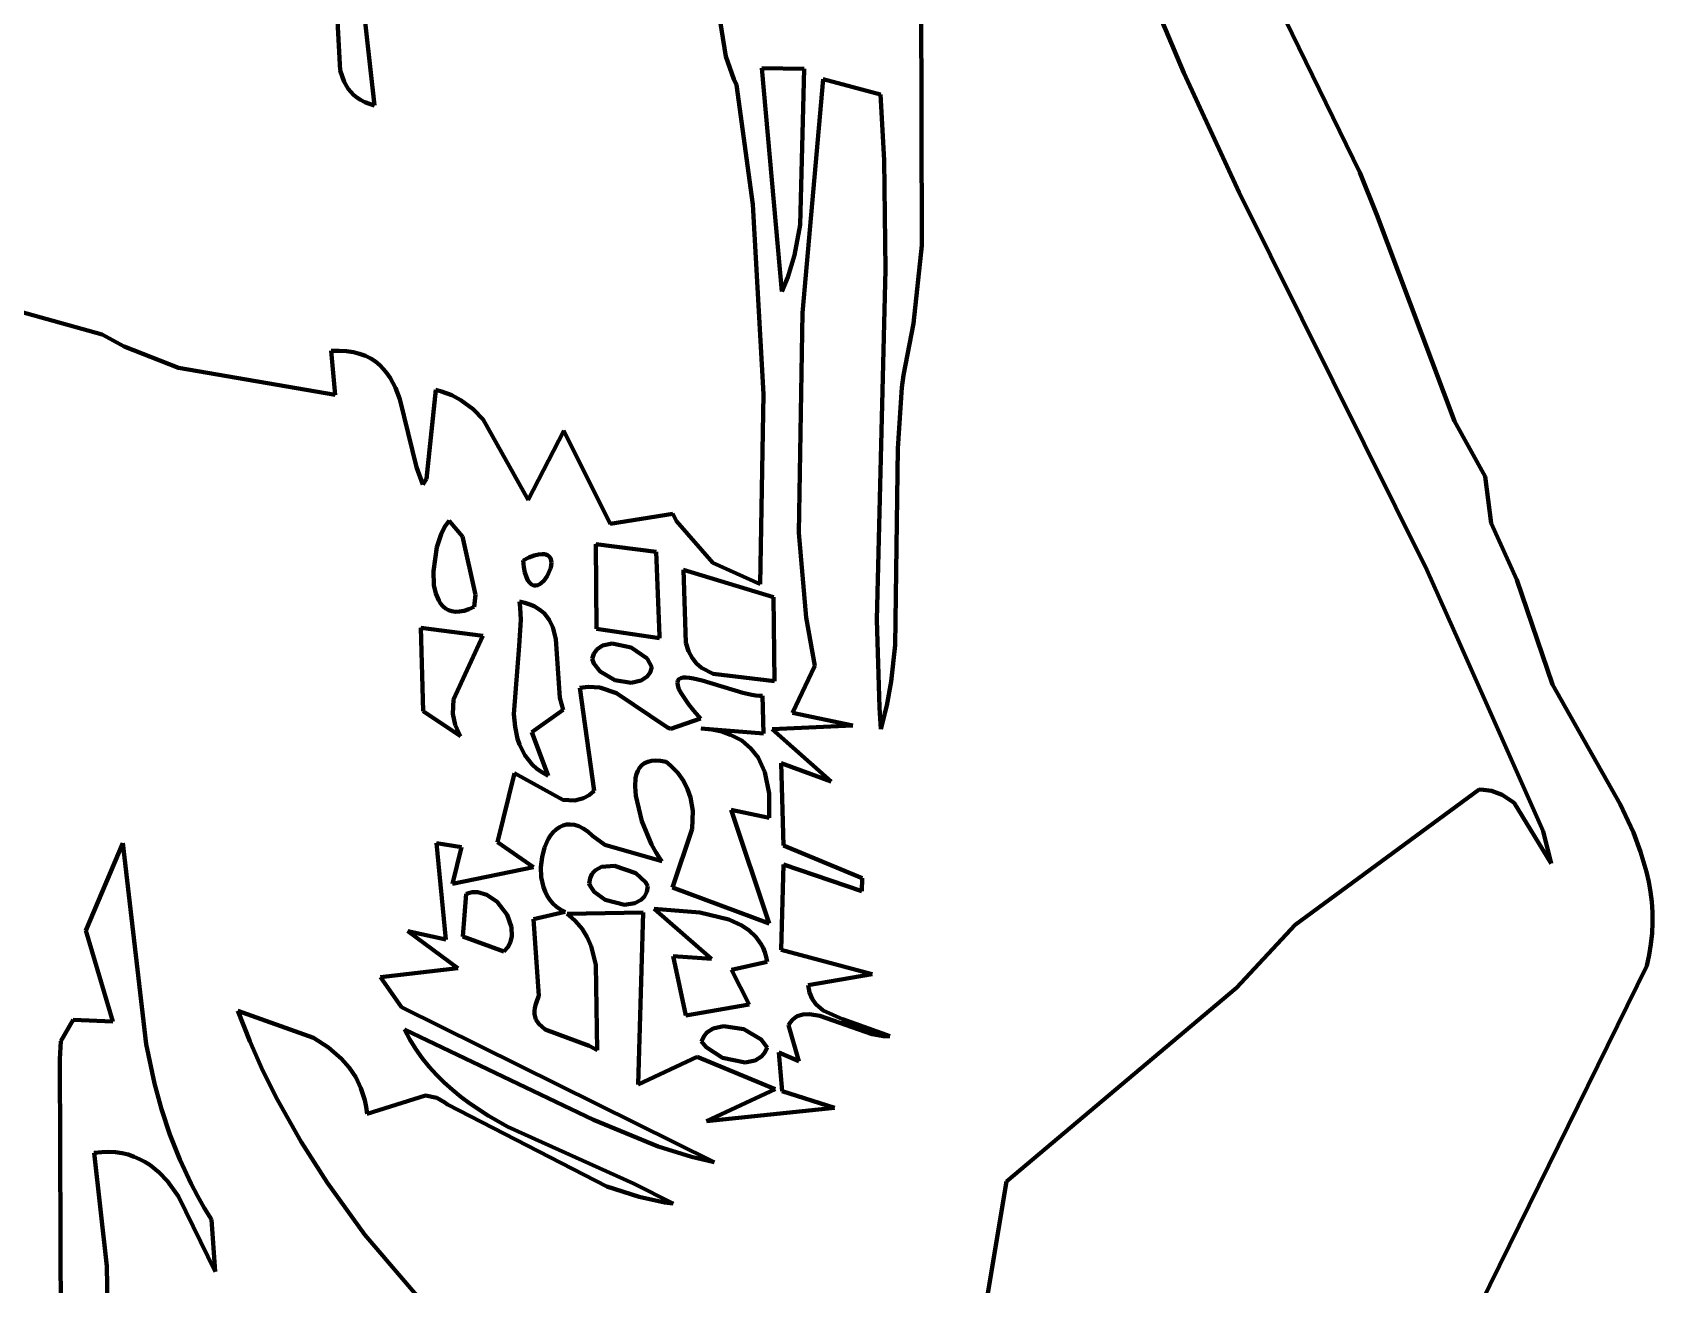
# Model space of a CAD drawing. Header units: millimetres. Extents: x 0 to 11.1, y 0 to 16.2.
# Drawn here: x 8.757 to 9.871, y 11.558 to 12.419 of the extents above; entities that cross this region are included whole.
import ezdxf

# ---------------------------------------------------------------- set-up
doc = ezdxf.new("R2010")
doc.units = ezdxf.units.MM
doc.layers.add('color#0b0b0bff', color=7, linetype='CONTINUOUS', lineweight=100)
doc.layers.add('color#ffffffff', color=7, linetype='CONTINUOUS', lineweight=100)

msp = doc.modelspace()

# ---------------------------------------------------------------- linework, layer by layer
at = {"layer": 'color#0b0b0bff'}
for p, q in [((8.9726, 12.5412), (8.9921, 12.3689)), ((9.5785, 12.5102), (9.67, 12.3228)), ((9.2337, 12.4027), (9.2211, 12.4807)), ((9.3681, 12.4446), (9.3687, 12.2727)), ((9.5488, 12.3913), (9.5278, 12.4414)), ((8.9684, 12.393), (8.9662, 12.4356)), ((9.2393, 12.387), (9.2337, 12.4027)), ((8.9711, 12.3851), (8.9684, 12.393)), ((8.9739, 12.3803), (8.9711, 12.3851)), ((9.2411, 12.3831), (9.2393, 12.387)), ((9.2585, 12.3945), (9.2722, 12.2409)), ((9.2876, 12.3941), (9.2585, 12.3945)), ((9.2848, 12.2868), (9.2876, 12.3941)), ((9.3007, 12.3869), (9.2865, 12.2262)), ((9.3402, 12.3764), (9.3007, 12.3869)), ((9.5869, 12.3091), (9.5488, 12.3913)), ((8.9776, 12.3762), (8.9739, 12.3803)), ((8.9799, 12.3744), (8.9776, 12.3762)), ((8.9825, 12.3727), (8.9799, 12.3744)), ((9.2524, 12.3008), (9.2411, 12.3831)), ((9.3427, 12.3313), (9.3402, 12.3764)), ((8.9854, 12.3712), (8.9825, 12.3727)), ((8.9886, 12.37), (8.9854, 12.3712)), ((8.9921, 12.3689), (8.9886, 12.37)), ((9.3435, 12.2561), (9.3427, 12.3313)), ((9.67, 12.3228), (9.6816, 12.2937)), ((9.7161, 12.0495), (9.5869, 12.3091)), ((9.2597, 12.1703), (9.2524, 12.3008)), ((9.281, 12.266), (9.2848, 12.2868)), ((9.6816, 12.2937), (9.735, 12.1517)), ((9.2764, 12.2508), (9.281, 12.266)), ((9.3687, 12.2727), (9.3628, 12.2189)), ((9.2722, 12.2409), (9.2764, 12.2508)), ((9.3376, 12.0151), (9.3435, 12.2561)), ((8.7159, 12.236), (8.8046, 12.2114)), ((9.2865, 12.2262), (9.284, 12.075)), ((9.3628, 12.2189), (9.3559, 12.1834)), ((8.8046, 12.2114), (8.8199, 12.2032)), ((8.8199, 12.2032), (8.8572, 12.1884)), ((8.9621, 12.2001), (8.9677, 12.2002)), ((8.965, 12.1698), (8.9621, 12.2001)), ((8.9677, 12.2002), (8.9728, 12.1999)), ((8.9728, 12.1999), (8.9775, 12.1992)), ((8.9775, 12.1992), (8.9818, 12.1981)), ((8.9818, 12.1981), (8.9858, 12.1966)), ((8.9858, 12.1966), (8.9894, 12.1948)), ((8.9894, 12.1948), (8.9926, 12.1927)), ((8.8572, 12.1884), (8.965, 12.1698)), ((8.9926, 12.1927), (8.9956, 12.1903)), ((8.9956, 12.1903), (8.9982, 12.1876)), ((8.9982, 12.1876), (9.0006, 12.1847)), ((9.0006, 12.1847), (9.0028, 12.1815)), ((9.0028, 12.1815), (9.0064, 12.1746)), ((9.0064, 12.1746), (9.0094, 12.1669)), ((9.0277, 12.1121), (9.0342, 12.1732)), ((9.0342, 12.1732), (9.0381, 12.1722)), ((9.3549, 12.175), (9.352, 12.133)), ((9.3559, 12.1834), (9.3549, 12.175)), ((9.0094, 12.1669), (9.021, 12.12)), ((9.0381, 12.1722), (9.0452, 12.1696)), ((9.0452, 12.1696), (9.0515, 12.1663)), ((9.0515, 12.1663), (9.0598, 12.1601)), ((9.2573, 12.0397), (9.2597, 12.1703)), ((9.0598, 12.1601), (9.0668, 12.1528)), ((9.0668, 12.1528), (9.0977, 12.0976)), ((9.735, 12.1517), (9.7561, 12.1138)), ((9.0977, 12.0976), (9.1222, 12.145)), ((9.1222, 12.145), (9.1541, 12.0811)), ((9.352, 12.133), (9.3503, 11.9977)), ((9.021, 12.12), (9.0253, 12.1081)), ((9.0253, 12.1081), (9.0277, 12.1121)), ((9.7561, 12.1138), (9.7604, 12.0815)), ((9.0433, 12.0833), (9.0404, 12.0792)), ((9.0525, 12.0724), (9.0433, 12.0833)), ((9.1541, 12.0811), (9.1973, 12.088)), ((9.1973, 12.088), (9.1999, 12.0829)), ((9.0379, 12.0741), (9.0349, 12.0651)), ((9.0404, 12.0792), (9.0379, 12.0741)), ((9.0614, 12.0323), (9.0525, 12.0724)), ((9.1999, 12.0829), (9.2247, 12.0544)), ((9.284, 12.075), (9.289, 12.0166)), ((9.7604, 12.0815), (9.778, 12.0427)), ((9.0349, 12.0651), (9.0325, 12.0485)), ((9.1442, 12.0672), (9.1448, 12.0088)), ((9.1857, 12.0619), (9.1442, 12.0672)), ((9.188, 12.004), (9.1857, 12.0619)), ((9.0983, 12.0579), (9.0943, 12.056)), ((9.0943, 12.056), (9.0948, 12.0514)), ((9.0948, 12.0514), (9.0955, 12.0476)), ((9.1018, 12.0593), (9.0983, 12.0579)), ((9.1048, 12.0601), (9.1018, 12.0593)), ((9.1073, 12.0603), (9.1048, 12.0601)), ((9.1093, 12.0602), (9.1073, 12.0603)), ((9.111, 12.0596), (9.1093, 12.0602)), ((9.1109, 12.0452), (9.1133, 12.0508)), ((9.1122, 12.0587), (9.111, 12.0596)), ((9.113, 12.0575), (9.1122, 12.0587)), ((9.1135, 12.056), (9.113, 12.0575)), ((9.1133, 12.0508), (9.1137, 12.0544)), ((9.1137, 12.0544), (9.1135, 12.056)), ((9.2247, 12.0544), (9.2573, 12.0397)), ((9.0325, 12.0485), (9.0329, 12.039)), ((9.0329, 12.039), (9.0342, 12.0333)), ((9.0955, 12.0476), (9.0965, 12.0445)), ((9.0965, 12.0445), (9.0976, 12.0422)), ((9.0976, 12.0422), (9.0988, 12.0405)), ((9.0988, 12.0405), (9.1001, 12.0393)), ((9.1001, 12.0393), (9.1015, 12.0387)), ((9.1029, 12.0386), (9.1043, 12.0389)), ((9.1043, 12.0389), (9.1058, 12.0396)), ((9.1058, 12.0396), (9.1085, 12.0419)), ((9.1085, 12.0419), (9.1109, 12.0452)), ((9.2046, 12.0495), (9.2063, 11.9992)), ((9.2666, 12.0308), (9.2046, 12.0495)), ((9.7383, 11.9998), (9.7161, 12.0495)), ((9.778, 12.0427), (9.8024, 11.9705)), ((9.0342, 12.0333), (9.0362, 12.0283)), ((9.0362, 12.0283), (9.0375, 12.0263)), ((9.0606, 12.024), (9.0614, 12.0323)), ((9.1015, 12.0387), (9.1029, 12.0386)), ((9.2673, 11.973), (9.2666, 12.0308)), ((9.0375, 12.0263), (9.0391, 12.0245)), ((9.0391, 12.0245), (9.0409, 12.023)), ((9.0409, 12.023), (9.0429, 12.0218)), ((9.0429, 12.0218), (9.0452, 12.0211)), ((9.0452, 12.0211), (9.0478, 12.0207)), ((9.0478, 12.0207), (9.0506, 12.0208)), ((9.0506, 12.0208), (9.0536, 12.0214)), ((9.0536, 12.0214), (9.057, 12.0224)), ((9.057, 12.0224), (9.0606, 12.024)), ((9.0918, 12.0276), (9.0923, 12.0236)), ((9.0955, 12.0268), (9.0918, 12.0276)), ((9.0923, 12.0236), (9.0926, 12.0152)), ((9.0989, 12.0257), (9.0955, 12.0268)), ((9.1018, 12.0244), (9.0989, 12.0257)), ((9.1045, 12.0229), (9.1018, 12.0244)), ((9.1068, 12.0212), (9.1045, 12.0229)), ((9.1089, 12.0194), (9.1068, 12.0212)), ((9.1122, 12.0151), (9.1089, 12.0194)), ((9.289, 12.0166), (9.295, 11.9835)), ((9.0239, 12.0095), (9.0254, 11.9523)), ((9.0665, 12.004), (9.0239, 12.0095)), ((9.0926, 12.0152), (9.0915, 11.9971)), ((9.1146, 12.0101), (9.1122, 12.0151)), ((9.1168, 12.0019), (9.1146, 12.0101)), ((9.1448, 12.0088), (9.188, 12.0024)), ((9.3394, 11.9549), (9.3376, 12.0151)), ((9.0464, 11.9603), (9.0665, 12.004)), ((9.0915, 11.9971), (9.0879, 11.9503)), ((9.1196, 11.9615), (9.1168, 12.0019)), ((9.1449, 11.9946), (9.1429, 11.9918)), ((9.1489, 11.9974), (9.1449, 11.9946)), ((9.1556, 11.9989), (9.1489, 11.9974)), ((9.1687, 11.9961), (9.1556, 11.9989)), ((9.1795, 11.9884), (9.1687, 11.9961)), ((9.188, 12.0024), (9.188, 12.004)), ((9.2063, 11.9992), (9.2081, 11.9936)), ((9.3503, 11.9977), (9.3474, 11.9727)), ((9.7961, 11.8698), (9.7383, 11.9998)), ((9.1429, 11.9918), (9.1417, 11.9882)), ((9.1417, 11.9882), (9.1429, 11.9851)), ((9.1429, 11.9851), (9.1473, 11.9795)), ((9.1829, 11.9825), (9.1795, 11.9884)), ((9.2081, 11.9936), (9.2105, 11.9889)), ((9.2105, 11.9889), (9.2135, 11.9851)), ((9.2135, 11.9851), (9.217, 11.9821)), ((9.295, 11.9835), (9.2796, 11.9511)), ((9.1473, 11.9795), (9.1573, 11.9737)), ((9.1573, 11.9737), (9.1686, 11.9717)), ((9.1686, 11.9717), (9.1754, 11.9733)), ((9.1754, 11.9733), (9.1795, 11.9761)), ((9.1795, 11.9761), (9.1816, 11.9789)), ((9.1816, 11.9789), (9.1829, 11.9825)), ((9.2007, 11.9733), (9.2004, 11.9718)), ((9.2014, 11.9743), (9.2007, 11.9733)), ((9.2027, 11.975), (9.2014, 11.9743)), ((9.2043, 11.9754), (9.2027, 11.975)), ((9.2064, 11.9755), (9.2043, 11.9754)), ((9.2088, 11.9752), (9.2064, 11.9755)), ((9.2114, 11.9748), (9.2088, 11.9752)), ((9.2175, 11.9733), (9.2114, 11.9748)), ((9.217, 11.9821), (9.2251, 11.9779)), ((9.2454, 11.9648), (9.2175, 11.9733)), ((9.2251, 11.9779), (9.2673, 11.973)), ((9.3474, 11.9727), (9.3444, 11.9562)), ((9.1218, 11.9532), (9.1196, 11.9615)), ((9.1392, 11.969), (9.1334, 11.9683)), ((9.1334, 11.9683), (9.1432, 11.8975)), ((9.1471, 11.9685), (9.1392, 11.969)), ((9.1585, 11.9647), (9.1471, 11.9685)), ((9.1936, 11.941), (9.1585, 11.9647)), ((9.2004, 11.9718), (9.2007, 11.9699)), ((9.2007, 11.9699), (9.2015, 11.9675)), ((9.2015, 11.9675), (9.203, 11.9646)), ((9.203, 11.9646), (9.2052, 11.9611)), ((9.2052, 11.9611), (9.2081, 11.9571)), ((9.2516, 11.9634), (9.2454, 11.9648)), ((9.2543, 11.963), (9.2516, 11.9634)), ((9.2568, 11.9628), (9.2543, 11.963)), ((9.2589, 11.9629), (9.2568, 11.9628)), ((9.2596, 11.9368), (9.2589, 11.9629)), ((9.8024, 11.9705), (9.849, 11.8883)), ((9.0254, 11.9523), (9.0512, 11.9351)), ((9.046, 11.9505), (9.0464, 11.9603)), ((9.0476, 11.9429), (9.046, 11.9505)), ((9.0879, 11.9503), (9.0887, 11.9415)), ((9.1003, 11.9379), (9.1218, 11.9532)), ((9.2081, 11.9571), (9.2117, 11.9525)), ((9.2117, 11.9525), (9.2162, 11.9472)), ((9.2796, 11.9511), (9.3212, 11.9424)), ((9.3404, 11.9398), (9.3394, 11.9549)), ((9.3444, 11.9562), (9.3404, 11.9398)), ((9.0497, 11.9378), (9.0476, 11.9429)), ((9.0887, 11.9415), (9.0905, 11.9333)), ((9.1958, 11.9401), (9.1936, 11.941)), ((9.2162, 11.9472), (9.1958, 11.9401)), ((9.2242, 11.9396), (9.2168, 11.9404)), ((9.2168, 11.9404), (9.2596, 11.9368)), ((9.2309, 11.9382), (9.2242, 11.9396)), ((9.3212, 11.9424), (9.2657, 11.9398)), ((9.2657, 11.9398), (9.3063, 11.9038)), ((9.0512, 11.9351), (9.0497, 11.9378)), ((9.0905, 11.9333), (9.0918, 11.9294)), ((9.0918, 11.9294), (9.0935, 11.9257)), ((9.1116, 11.9077), (9.1003, 11.9379)), ((9.2369, 11.9361), (9.2309, 11.9382)), ((9.2447, 11.932), (9.2369, 11.9361)), ((9.251, 11.9267), (9.2447, 11.932)), ((9.0935, 11.9257), (9.0955, 11.9221)), ((9.0955, 11.9221), (9.0979, 11.9188)), ((9.0979, 11.9188), (9.1006, 11.9156)), ((9.1759, 11.9151), (9.1778, 11.9165)), ((9.1778, 11.9165), (9.18, 11.9175)), ((9.18, 11.9175), (9.1825, 11.9182)), ((9.1825, 11.9182), (9.1855, 11.9184)), ((9.1855, 11.9184), (9.1889, 11.9182)), ((9.1889, 11.9182), (9.1927, 11.9175)), ((9.1927, 11.9175), (9.1956, 11.915)), ((9.256, 11.9203), (9.251, 11.9267)), ((9.2606, 11.9103), (9.256, 11.9203)), ((9.3063, 11.9038), (9.2718, 11.9164)), ((9.2718, 11.9164), (9.2733, 11.8598)), ((9.0884, 11.9097), (9.0766, 11.8622)), ((9.1217, 11.8913), (9.0884, 11.9097)), ((9.1006, 11.9156), (9.1038, 11.9127)), ((9.1038, 11.9127), (9.1075, 11.9101)), ((9.1075, 11.9101), (9.1116, 11.9077)), ((9.1713, 11.9005), (9.1717, 11.9063)), ((9.1717, 11.9063), (9.1723, 11.9089)), ((9.1723, 11.9089), (9.1732, 11.9112)), ((9.1732, 11.9112), (9.1744, 11.9133)), ((9.1744, 11.9133), (9.1759, 11.9151)), ((9.1956, 11.915), (9.2006, 11.9098)), ((9.2006, 11.9098), (9.2045, 11.9043)), ((9.2636, 11.8956), (9.2606, 11.9103)), ((9.1396, 11.8945), (9.1358, 11.8924)), ((9.1432, 11.8975), (9.1396, 11.8945)), ((9.1718, 11.8941), (9.1713, 11.9005)), ((9.176, 11.8767), (9.1718, 11.8941)), ((9.2045, 11.9043), (9.2074, 11.8987)), ((9.2074, 11.8987), (9.2094, 11.8928)), ((9.2636, 11.8789), (9.2636, 11.8956)), ((9.6254, 11.8052), (9.752, 11.8983)), ((9.752, 11.8983), (9.755, 11.8982)), ((9.755, 11.8982), (9.7606, 11.8974)), ((9.7606, 11.8974), (9.7679, 11.8948)), ((9.7679, 11.8948), (9.776, 11.8893)), ((9.1299, 11.8909), (9.1217, 11.8913)), ((9.1358, 11.8924), (9.1299, 11.8909)), ((9.2094, 11.8928), (9.211, 11.8838)), ((9.211, 11.8838), (9.2106, 11.8714)), ((9.2636, 11.8063), (9.2374, 11.8844)), ((9.2374, 11.8844), (9.2636, 11.8789)), ((9.776, 11.8893), (9.8015, 11.8475)), ((9.849, 11.8883), (9.8581, 11.8687)), ((9.117, 11.8709), (9.1192, 11.8724)), ((9.1192, 11.8724), (9.1216, 11.8736)), ((9.1216, 11.8736), (9.1241, 11.8742)), ((9.1241, 11.8742), (9.1267, 11.8744)), ((9.1267, 11.8744), (9.1296, 11.8741)), ((9.1296, 11.8741), (9.1325, 11.8732)), ((9.1325, 11.8732), (9.1356, 11.8716)), ((9.1356, 11.8716), (9.1388, 11.8695)), ((9.1827, 11.8605), (9.176, 11.8767)), ((8.8188, 11.8614), (8.7935, 11.8015)), ((8.8349, 11.7233), (8.8188, 11.8614)), ((9.0519, 11.8587), (9.0346, 11.8614)), ((9.0346, 11.8614), (9.0411, 11.7952)), ((9.0766, 11.8622), (9.1015, 11.845)), ((9.109, 11.8584), (9.1116, 11.8642)), ((9.1116, 11.8642), (9.1132, 11.8667)), ((9.1132, 11.8667), (9.115, 11.869)), ((9.115, 11.869), (9.117, 11.8709)), ((9.1388, 11.8695), (9.142, 11.8666)), ((9.142, 11.8666), (9.1506, 11.8603)), ((9.1856, 11.8552), (9.1827, 11.8605)), ((9.2106, 11.8714), (9.1971, 11.8309)), ((9.8015, 11.8475), (9.7961, 11.8698)), ((9.8581, 11.8687), (9.8631, 11.8554)), ((9.0456, 11.8336), (9.0519, 11.8587)), ((9.1065, 11.845), (9.1073, 11.8519)), ((9.1073, 11.8519), (9.109, 11.8584)), ((9.1506, 11.8603), (9.1897, 11.8492)), ((9.1884, 11.8509), (9.1856, 11.8552)), ((9.1897, 11.8492), (9.1884, 11.8509)), ((9.2733, 11.8598), (9.3275, 11.8375)), ((9.8631, 11.8554), (9.8671, 11.8418)), ((9.1015, 11.845), (9.0456, 11.8336)), ((9.1068, 11.838), (9.1065, 11.845)), ((9.1418, 11.8406), (9.1404, 11.8375)), ((9.144, 11.8429), (9.1418, 11.8406)), ((9.1483, 11.8451), (9.144, 11.8429)), ((9.1572, 11.8458), (9.1483, 11.8451)), ((9.1719, 11.8408), (9.1572, 11.8458)), ((9.1785, 11.8347), (9.1719, 11.8408)), ((9.2733, 11.8467), (9.2719, 11.7881)), ((9.3273, 11.8285), (9.2733, 11.8467)), ((9.8671, 11.8418), (9.8687, 11.8349)), ((9.0551, 11.8267), (9.0591, 11.8277)), ((9.0591, 11.8277), (9.0632, 11.8277)), ((9.0632, 11.8277), (9.0692, 11.826)), ((9.1083, 11.8313), (9.1068, 11.838)), ((9.1094, 11.8282), (9.1083, 11.8313)), ((9.1109, 11.8252), (9.1094, 11.8282)), ((9.1404, 11.8375), (9.1397, 11.8338)), ((9.1397, 11.8338), (9.1403, 11.8322)), ((9.1403, 11.8322), (9.1432, 11.828)), ((9.1432, 11.828), (9.1508, 11.8225)), ((9.1778, 11.8248), (9.1793, 11.828)), ((9.18, 11.8319), (9.1785, 11.8347)), ((9.1793, 11.828), (9.18, 11.8319)), ((9.1971, 11.8309), (9.2636, 11.8063)), ((9.3275, 11.8375), (9.3273, 11.8285)), ((9.8687, 11.8349), (9.8699, 11.828)), ((9.8699, 11.828), (9.8708, 11.821)), ((9.0529, 11.7972), (9.0551, 11.8267)), ((9.0692, 11.826), (9.0764, 11.8211)), ((9.0764, 11.8211), (9.0833, 11.8121)), ((9.1126, 11.8224), (9.1109, 11.8252)), ((9.1148, 11.8199), (9.1126, 11.8224)), ((9.1172, 11.8177), (9.1148, 11.8199)), ((9.12, 11.8158), (9.1172, 11.8177)), ((9.1508, 11.8225), (9.1641, 11.8191)), ((9.1641, 11.8191), (9.1712, 11.8201)), ((9.1712, 11.8201), (9.1756, 11.8224)), ((9.1756, 11.8224), (9.1778, 11.8248)), ((9.1845, 11.8164), (9.2239, 11.7819)), ((9.2159, 11.8138), (9.1845, 11.8164)), ((9.8708, 11.821), (9.8713, 11.8139)), ((9.0833, 11.8121), (9.0863, 11.8038)), ((9.1015, 11.8093), (9.1231, 11.8143)), ((9.1051, 11.7564), (9.1015, 11.8093)), ((9.1231, 11.8143), (9.12, 11.8158)), ((9.1768, 11.8137), (9.1245, 11.8129)), ((9.1245, 11.8129), (9.1275, 11.8104)), ((9.1275, 11.8104), (9.1303, 11.8079)), ((9.1303, 11.8079), (9.1349, 11.8025)), ((9.1734, 11.6954), (9.1768, 11.8137)), ((9.2358, 11.8089), (9.2159, 11.8138)), ((9.2447, 11.8048), (9.2358, 11.8089)), ((9.2498, 11.8013), (9.2447, 11.8048)), ((9.5851, 11.762), (9.6254, 11.8052)), ((9.8714, 11.8067), (9.871, 11.7995)), ((9.8713, 11.8139), (9.8714, 11.8067)), ((8.7935, 11.8015), (8.8119, 11.7389)), ((9.0411, 11.7952), (9.015, 11.8009)), ((9.015, 11.8009), (9.0493, 11.7755)), ((9.0809, 11.7869), (9.0529, 11.7972)), ((9.0857, 11.7937), (9.0839, 11.7901)), ((9.0866, 11.7976), (9.0857, 11.7937)), ((9.0863, 11.8038), (9.0866, 11.7976)), ((9.1349, 11.8025), (9.1384, 11.7967)), ((9.1384, 11.7967), (9.1411, 11.7906)), ((9.2543, 11.7971), (9.2498, 11.8013)), ((9.2579, 11.7922), (9.2543, 11.7971)), ((9.871, 11.7995), (9.8702, 11.7921)), ((9.0839, 11.7901), (9.0809, 11.7869)), ((9.1411, 11.7906), (9.1443, 11.7777)), ((9.2239, 11.7819), (9.1975, 11.7837)), ((9.1975, 11.7837), (9.2063, 11.743)), ((9.2594, 11.7894), (9.2579, 11.7922)), ((9.2606, 11.7864), (9.2594, 11.7894)), ((9.2615, 11.7832), (9.2606, 11.7864)), ((9.2621, 11.7798), (9.2615, 11.7832)), ((9.2719, 11.7881), (9.3345, 11.7714)), ((9.869, 11.7847), (9.8673, 11.7771)), ((9.8702, 11.7921), (9.869, 11.7847)), ((9.0493, 11.7755), (8.9962, 11.7694)), ((9.1443, 11.7777), (9.1452, 11.7191)), ((9.2376, 11.7744), (9.2621, 11.7798)), ((9.2498, 11.7504), (9.2376, 11.7744)), ((9.3345, 11.7714), (9.2903, 11.7639)), ((9.8673, 11.7771), (9.7322, 11.5023)), ((8.9962, 11.7694), (9.0107, 11.7486)), ((9.2903, 11.7639), (9.2913, 11.7587)), ((9.4269, 11.6287), (9.5851, 11.762)), ((9.1024, 11.7483), (9.103, 11.7508)), ((9.103, 11.7508), (9.1039, 11.7535)), ((9.1039, 11.7535), (9.1051, 11.7564)), ((9.2063, 11.743), (9.2498, 11.7504)), ((9.2913, 11.7587), (9.2931, 11.7544)), ((9.2931, 11.7544), (9.2956, 11.7507)), ((9.2956, 11.7507), (9.3007, 11.7463)), ((8.7847, 11.74), (8.7763, 11.7253)), ((8.8119, 11.7389), (8.7847, 11.74)), ((8.95, 11.7275), (8.8981, 11.7462)), ((8.8981, 11.7462), (8.9063, 11.7253)), ((9.0107, 11.7486), (9.2257, 11.642)), ((9.1021, 11.746), (9.1024, 11.7483)), ((9.1022, 11.7439), (9.1021, 11.746)), ((9.1031, 11.7402), (9.1022, 11.7439)), ((9.105, 11.7371), (9.1031, 11.7402)), ((9.2782, 11.7384), (9.2769, 11.7363)), ((9.2796, 11.74), (9.2782, 11.7384)), ((9.2811, 11.7414), (9.2796, 11.74)), ((9.2829, 11.7424), (9.2811, 11.7414)), ((9.2868, 11.7436), (9.2829, 11.7424)), ((9.2912, 11.7438), (9.2868, 11.7436)), ((9.2985, 11.7426), (9.2912, 11.7438)), ((9.3344, 11.73), (9.2985, 11.7426)), ((9.3007, 11.7463), (9.3139, 11.7403)), ((9.3139, 11.7403), (9.3466, 11.7286)), ((8.9603, 11.721), (8.95, 11.7275)), ((9.1428, 11.6711), (9.0126, 11.7333)), ((9.0126, 11.7333), (9.0163, 11.7264)), ((9.1094, 11.7333), (9.105, 11.7371)), ((9.1397, 11.7221), (9.1094, 11.7333)), ((9.2185, 11.7285), (9.217, 11.7251)), ((9.2206, 11.7312), (9.2185, 11.7285)), ((9.225, 11.734), (9.2206, 11.7312)), ((9.2321, 11.7356), (9.225, 11.734)), ((9.2461, 11.7336), (9.2321, 11.7356)), ((9.258, 11.7265), (9.2461, 11.7336)), ((9.2769, 11.7363), (9.284, 11.7115)), ((9.342, 11.7286), (9.3344, 11.73)), ((9.3466, 11.7286), (9.342, 11.7286)), ((8.7763, 11.7253), (8.7756, 11.7129)), ((8.8407, 11.6962), (8.8349, 11.7233)), ((8.9063, 11.7253), (8.9153, 11.7049)), ((8.9694, 11.7132), (8.9603, 11.721)), ((9.0163, 11.7264), (9.0204, 11.7198)), ((9.0204, 11.7198), (9.0248, 11.7136)), ((9.1452, 11.7191), (9.1397, 11.7221)), ((9.217, 11.7251), (9.2201, 11.7212)), ((9.2201, 11.7212), (9.2314, 11.7138)), ((9.2621, 11.7208), (9.258, 11.7265)), ((9.2583, 11.7147), (9.2605, 11.7174)), ((9.2605, 11.7174), (9.2621, 11.7208)), ((9.284, 11.7115), (9.2703, 11.7175)), ((9.2703, 11.7175), (9.2724, 11.6909)), ((8.7756, 11.7129), (8.7768, 11.3645)), ((8.9153, 11.7049), (8.9253, 11.685)), ((8.9746, 11.7072), (8.9694, 11.7132)), ((8.9791, 11.7005), (8.9746, 11.7072)), ((9.0248, 11.7136), (9.0296, 11.7077)), ((9.0296, 11.7077), (9.0347, 11.7021)), ((9.2139, 11.7144), (9.1734, 11.6954)), ((9.2677, 11.6922), (9.2139, 11.7144)), ((9.2314, 11.7138), (9.247, 11.7105)), ((9.247, 11.7105), (9.254, 11.712)), ((9.254, 11.712), (9.2583, 11.7147)), ((8.8455, 11.6785), (8.8407, 11.6962)), ((8.9827, 11.693), (8.9791, 11.7005)), ((9.0347, 11.7021), (9.04, 11.6968)), ((9.04, 11.6968), (9.0456, 11.6918)), ((8.9253, 11.685), (8.9416, 11.656)), ((8.9841, 11.6889), (8.9827, 11.693)), ((8.9853, 11.6846), (8.9841, 11.6889)), ((8.9863, 11.6801), (8.9853, 11.6846)), ((9.0272, 11.688), (8.987, 11.6753)), ((9.0349, 11.6863), (9.0272, 11.688)), ((9.0405, 11.6831), (9.0349, 11.6863)), ((9.0423, 11.6817), (9.0405, 11.6831)), ((9.0456, 11.6918), (9.0515, 11.687)), ((9.0515, 11.687), (9.0576, 11.6825)), ((9.0576, 11.6825), (9.0704, 11.674)), ((9.2205, 11.6702), (9.2677, 11.6922)), ((9.2724, 11.6909), (9.3084, 11.6795)), ((8.8513, 11.661), (8.8455, 11.6785)), ((8.987, 11.6753), (8.9863, 11.6801)), ((9.1519, 11.6253), (9.0423, 11.6817)), ((9.0704, 11.674), (9.0838, 11.6663)), ((9.1872, 11.6528), (9.1428, 11.6711)), ((9.3084, 11.6795), (9.2205, 11.6702)), ((8.858, 11.6439), (8.8513, 11.661)), ((9.0838, 11.6663), (9.1701, 11.6273)), ((8.7992, 11.6484), (8.8044, 11.649)), ((8.8044, 11.649), (8.8093, 11.6491)), ((8.8093, 11.6491), (8.8139, 11.6488)), ((8.8139, 11.6488), (8.8184, 11.6482)), ((8.9416, 11.656), (8.9595, 11.628)), ((9.2101, 11.6458), (9.1872, 11.6528)), ((8.8078, 11.5704), (8.7992, 11.6484)), ((8.8184, 11.6482), (8.8226, 11.6472)), ((8.8226, 11.6472), (8.8266, 11.6458)), ((8.8266, 11.6458), (8.8304, 11.6442)), ((8.8304, 11.6442), (8.834, 11.6423)), ((8.834, 11.6423), (8.8374, 11.6401)), ((8.8374, 11.6401), (8.8438, 11.6349)), ((8.8658, 11.6271), (8.858, 11.6439)), ((9.2257, 11.642), (9.2101, 11.6458)), ((8.8438, 11.6349), (8.8495, 11.6289)), ((8.8495, 11.6289), (8.8571, 11.6185)), ((8.8702, 11.6189), (8.8658, 11.6271)), ((8.9595, 11.628), (8.9854, 11.592)), ((9.1701, 11.6273), (9.1974, 11.6136)), ((9.405, 11.4985), (9.4269, 11.6287)), ((8.8571, 11.6185), (8.8824, 11.5669)), ((8.8749, 11.6107), (8.8702, 11.6189)), ((9.1742, 11.6181), (9.1519, 11.6253)), ((9.1915, 11.6144), (9.1742, 11.6181)), ((8.8799, 11.6027), (8.8749, 11.6107)), ((9.1974, 11.6136), (9.1915, 11.6144)), ((8.8824, 11.5669), (8.8799, 11.6027)), ((8.9854, 11.592), (9.0797, 11.4823)), ((8.8107, 11.3992), (8.8078, 11.5704))]:
    msp.add_line(p, q, dxfattribs=at)
at = {"layer": 'color#ffffffff'}
for p, q in [((8.9921, 12.3689), (8.9726, 12.5412)), ((9.67, 12.3228), (9.5785, 12.5102)), ((9.2211, 12.4807), (9.2337, 12.4027)), ((9.3687, 12.2727), (9.3681, 12.4446)), ((9.5278, 12.4414), (9.5488, 12.3913)), ((8.9662, 12.4356), (8.9684, 12.393)), ((9.2337, 12.4027), (9.2393, 12.387)), ((8.9684, 12.393), (8.9711, 12.3851)), ((8.9711, 12.3851), (8.9739, 12.3803)), ((9.2393, 12.387), (9.2411, 12.3831)), ((9.2585, 12.3945), (9.2876, 12.3941)), ((9.2722, 12.2409), (9.2585, 12.3945)), ((9.2876, 12.3941), (9.2848, 12.2868)), ((9.2865, 12.2262), (9.3007, 12.3869)), ((9.3007, 12.3869), (9.3402, 12.3764)), ((9.5488, 12.3913), (9.5869, 12.3091)), ((8.9739, 12.3803), (8.9776, 12.3762)), ((8.9776, 12.3762), (8.9799, 12.3744)), ((8.9799, 12.3744), (8.9825, 12.3727)), ((9.2411, 12.3831), (9.2524, 12.3008)), ((9.3402, 12.3764), (9.3427, 12.3313)), ((8.9825, 12.3727), (8.9854, 12.3712)), ((8.9854, 12.3712), (8.9886, 12.37)), ((8.9886, 12.37), (8.9921, 12.3689)), ((9.3427, 12.3313), (9.3435, 12.2561)), ((9.6816, 12.2937), (9.67, 12.3228)), ((9.5869, 12.3091), (9.7161, 12.0495)), ((9.2524, 12.3008), (9.2597, 12.1703)), ((9.2848, 12.2868), (9.281, 12.266)), ((9.735, 12.1517), (9.6816, 12.2937)), ((9.281, 12.266), (9.2764, 12.2508)), ((9.3628, 12.2189), (9.3687, 12.2727)), ((9.2764, 12.2508), (9.2722, 12.2409)), ((9.3435, 12.2561), (9.3376, 12.0151)), ((8.8046, 12.2114), (8.7159, 12.236)), ((9.284, 12.075), (9.2865, 12.2262)), ((9.3559, 12.1834), (9.3628, 12.2189)), ((8.8199, 12.2032), (8.8046, 12.2114)), ((8.8572, 12.1884), (8.8199, 12.2032)), ((8.9677, 12.2002), (8.9621, 12.2001)), ((8.9621, 12.2001), (8.965, 12.1698)), ((8.9728, 12.1999), (8.9677, 12.2002)), ((8.9775, 12.1992), (8.9728, 12.1999)), ((8.9818, 12.1981), (8.9775, 12.1992)), ((8.9858, 12.1966), (8.9818, 12.1981)), ((8.9894, 12.1948), (8.9858, 12.1966)), ((8.9926, 12.1927), (8.9894, 12.1948)), ((8.965, 12.1698), (8.8572, 12.1884)), ((8.9956, 12.1903), (8.9926, 12.1927)), ((8.9982, 12.1876), (8.9956, 12.1903)), ((9.0006, 12.1847), (8.9982, 12.1876)), ((9.0028, 12.1815), (9.0006, 12.1847)), ((9.0064, 12.1746), (9.0028, 12.1815)), ((9.0094, 12.1669), (9.0064, 12.1746)), ((9.0342, 12.1732), (9.0277, 12.1121)), ((9.0381, 12.1722), (9.0342, 12.1732)), ((9.352, 12.133), (9.3549, 12.175)), ((9.3549, 12.175), (9.3559, 12.1834)), ((9.021, 12.12), (9.0094, 12.1669)), ((9.0452, 12.1696), (9.0381, 12.1722)), ((9.0515, 12.1663), (9.0452, 12.1696)), ((9.0598, 12.1601), (9.0515, 12.1663)), ((9.2597, 12.1703), (9.2573, 12.0397)), ((9.0668, 12.1528), (9.0598, 12.1601)), ((9.0977, 12.0976), (9.0668, 12.1528)), ((9.7561, 12.1138), (9.735, 12.1517)), ((9.1222, 12.145), (9.0977, 12.0976)), ((9.1541, 12.0811), (9.1222, 12.145)), ((9.3503, 11.9977), (9.352, 12.133)), ((9.0253, 12.1081), (9.021, 12.12)), ((9.0277, 12.1121), (9.0253, 12.1081)), ((9.7604, 12.0815), (9.7561, 12.1138)), ((9.0404, 12.0792), (9.0433, 12.0833)), ((9.0433, 12.0833), (9.0525, 12.0724)), ((9.1973, 12.088), (9.1541, 12.0811)), ((9.1999, 12.0829), (9.1973, 12.088)), ((9.0349, 12.0651), (9.0379, 12.0741)), ((9.0379, 12.0741), (9.0404, 12.0792)), ((9.0525, 12.0724), (9.0614, 12.0323)), ((9.2247, 12.0544), (9.1999, 12.0829)), ((9.289, 12.0166), (9.284, 12.075)), ((9.778, 12.0427), (9.7604, 12.0815)), ((9.0325, 12.0485), (9.0349, 12.0651)), ((9.1442, 12.0672), (9.1857, 12.0619)), ((9.1448, 12.0088), (9.1442, 12.0672)), ((9.1857, 12.0619), (9.188, 12.004)), ((9.0943, 12.056), (9.0983, 12.0579)), ((9.0948, 12.0514), (9.0943, 12.056)), ((9.0955, 12.0476), (9.0948, 12.0514)), ((9.0983, 12.0579), (9.1018, 12.0593)), ((9.1018, 12.0593), (9.1048, 12.0601)), ((9.1048, 12.0601), (9.1073, 12.0603)), ((9.1073, 12.0603), (9.1093, 12.0602)), ((9.1093, 12.0602), (9.111, 12.0596)), ((9.1133, 12.0508), (9.1109, 12.0452)), ((9.111, 12.0596), (9.1122, 12.0587)), ((9.1122, 12.0587), (9.113, 12.0575)), ((9.113, 12.0575), (9.1135, 12.056)), ((9.1137, 12.0544), (9.1133, 12.0508)), ((9.1135, 12.056), (9.1137, 12.0544)), ((9.2573, 12.0397), (9.2247, 12.0544)), ((9.0329, 12.039), (9.0325, 12.0485)), ((9.0342, 12.0333), (9.0329, 12.039)), ((9.0965, 12.0445), (9.0955, 12.0476)), ((9.0976, 12.0422), (9.0965, 12.0445)), ((9.0988, 12.0405), (9.0976, 12.0422)), ((9.1001, 12.0393), (9.0988, 12.0405)), ((9.1015, 12.0387), (9.1001, 12.0393)), ((9.1043, 12.0389), (9.1029, 12.0386)), ((9.1058, 12.0396), (9.1043, 12.0389)), ((9.1085, 12.0419), (9.1058, 12.0396)), ((9.1109, 12.0452), (9.1085, 12.0419)), ((9.2046, 12.0495), (9.2666, 12.0308)), ((9.2063, 11.9992), (9.2046, 12.0495)), ((9.7161, 12.0495), (9.7383, 11.9998)), ((9.8024, 11.9705), (9.778, 12.0427)), ((9.0362, 12.0283), (9.0342, 12.0333)), ((9.0375, 12.0263), (9.0362, 12.0283)), ((9.0614, 12.0323), (9.0606, 12.024)), ((9.1029, 12.0386), (9.1015, 12.0387)), ((9.2666, 12.0308), (9.2673, 11.973)), ((9.0391, 12.0245), (9.0375, 12.0263)), ((9.0409, 12.023), (9.0391, 12.0245)), ((9.0429, 12.0218), (9.0409, 12.023)), ((9.0452, 12.0211), (9.0429, 12.0218)), ((9.0478, 12.0207), (9.0452, 12.0211)), ((9.0506, 12.0208), (9.0478, 12.0207)), ((9.0536, 12.0214), (9.0506, 12.0208)), ((9.057, 12.0224), (9.0536, 12.0214)), ((9.0606, 12.024), (9.057, 12.0224)), ((9.0918, 12.0276), (9.0955, 12.0268)), ((9.0923, 12.0236), (9.0918, 12.0276)), ((9.0926, 12.0152), (9.0923, 12.0236)), ((9.0955, 12.0268), (9.0989, 12.0257)), ((9.0989, 12.0257), (9.1018, 12.0244)), ((9.1018, 12.0244), (9.1045, 12.0229)), ((9.1045, 12.0229), (9.1068, 12.0212)), ((9.1068, 12.0212), (9.1089, 12.0194)), ((9.1089, 12.0194), (9.1122, 12.0151)), ((9.295, 11.9835), (9.289, 12.0166)), ((9.0239, 12.0095), (9.0665, 12.004)), ((9.0254, 11.9523), (9.0239, 12.0095)), ((9.0915, 11.9971), (9.0926, 12.0152)), ((9.1122, 12.0151), (9.1146, 12.0101)), ((9.1146, 12.0101), (9.1168, 12.0019)), ((9.188, 12.0024), (9.1448, 12.0088)), ((9.3376, 12.0151), (9.3394, 11.9549)), ((9.0665, 12.004), (9.0464, 11.9603)), ((9.0879, 11.9503), (9.0915, 11.9971)), ((9.1168, 12.0019), (9.1196, 11.9615)), ((9.1429, 11.9918), (9.1449, 11.9946)), ((9.1449, 11.9946), (9.1489, 11.9974)), ((9.1489, 11.9974), (9.1556, 11.9989)), ((9.1556, 11.9989), (9.1687, 11.9961)), ((9.1687, 11.9961), (9.1795, 11.9884)), ((9.188, 12.004), (9.188, 12.0024)), ((9.2081, 11.9936), (9.2063, 11.9992)), ((9.3474, 11.9727), (9.3503, 11.9977)), ((9.7383, 11.9998), (9.7961, 11.8698)), ((9.1417, 11.9882), (9.1429, 11.9918)), ((9.1429, 11.9851), (9.1417, 11.9882)), ((9.1473, 11.9795), (9.1429, 11.9851)), ((9.1795, 11.9884), (9.1829, 11.9825)), ((9.2105, 11.9889), (9.2081, 11.9936)), ((9.2135, 11.9851), (9.2105, 11.9889)), ((9.217, 11.9821), (9.2135, 11.9851)), ((9.2796, 11.9511), (9.295, 11.9835)), ((9.1573, 11.9737), (9.1473, 11.9795)), ((9.1686, 11.9717), (9.1573, 11.9737)), ((9.1754, 11.9733), (9.1686, 11.9717)), ((9.1795, 11.9761), (9.1754, 11.9733)), ((9.1816, 11.9789), (9.1795, 11.9761)), ((9.1829, 11.9825), (9.1816, 11.9789)), ((9.2004, 11.9718), (9.2007, 11.9733)), ((9.2007, 11.9733), (9.2014, 11.9743)), ((9.2014, 11.9743), (9.2027, 11.975)), ((9.2027, 11.975), (9.2043, 11.9754)), ((9.2043, 11.9754), (9.2064, 11.9755)), ((9.2064, 11.9755), (9.2088, 11.9752)), ((9.2088, 11.9752), (9.2114, 11.9748)), ((9.2114, 11.9748), (9.2175, 11.9733)), ((9.2251, 11.9779), (9.217, 11.9821)), ((9.2175, 11.9733), (9.2454, 11.9648)), ((9.2673, 11.973), (9.2251, 11.9779)), ((9.3444, 11.9562), (9.3474, 11.9727)), ((9.1196, 11.9615), (9.1218, 11.9532)), ((9.1334, 11.9683), (9.1392, 11.969)), ((9.1432, 11.8975), (9.1334, 11.9683)), ((9.1392, 11.969), (9.1471, 11.9685)), ((9.1471, 11.9685), (9.1585, 11.9647)), ((9.1585, 11.9647), (9.1936, 11.941)), ((9.2007, 11.9699), (9.2004, 11.9718)), ((9.2015, 11.9675), (9.2007, 11.9699)), ((9.203, 11.9646), (9.2015, 11.9675)), ((9.2052, 11.9611), (9.203, 11.9646)), ((9.2081, 11.9571), (9.2052, 11.9611)), ((9.2454, 11.9648), (9.2516, 11.9634)), ((9.2516, 11.9634), (9.2543, 11.963)), ((9.2543, 11.963), (9.2568, 11.9628)), ((9.2568, 11.9628), (9.2589, 11.9629)), ((9.2589, 11.9629), (9.2596, 11.9368)), ((9.849, 11.8883), (9.8024, 11.9705)), ((9.0512, 11.9351), (9.0254, 11.9523)), ((9.0464, 11.9603), (9.046, 11.9505)), ((9.046, 11.9505), (9.0476, 11.9429)), ((9.0887, 11.9415), (9.0879, 11.9503)), ((9.1218, 11.9532), (9.1003, 11.9379)), ((9.2117, 11.9525), (9.2081, 11.9571)), ((9.2162, 11.9472), (9.2117, 11.9525)), ((9.3212, 11.9424), (9.2796, 11.9511)), ((9.3394, 11.9549), (9.3404, 11.9398)), ((9.3404, 11.9398), (9.3444, 11.9562)), ((9.0476, 11.9429), (9.0497, 11.9378)), ((9.0905, 11.9333), (9.0887, 11.9415)), ((9.1936, 11.941), (9.1958, 11.9401)), ((9.1958, 11.9401), (9.2162, 11.9472)), ((9.2596, 11.9368), (9.2168, 11.9404)), ((9.2168, 11.9404), (9.2242, 11.9396)), ((9.2242, 11.9396), (9.2309, 11.9382)), ((9.2657, 11.9398), (9.3212, 11.9424)), ((9.3063, 11.9038), (9.2657, 11.9398)), ((9.0497, 11.9378), (9.0512, 11.9351)), ((9.0918, 11.9294), (9.0905, 11.9333)), ((9.0935, 11.9257), (9.0918, 11.9294)), ((9.1003, 11.9379), (9.1116, 11.9077)), ((9.2309, 11.9382), (9.2369, 11.9361)), ((9.2369, 11.9361), (9.2447, 11.932)), ((9.2447, 11.932), (9.251, 11.9267)), ((9.0955, 11.9221), (9.0935, 11.9257)), ((9.0979, 11.9188), (9.0955, 11.9221)), ((9.1006, 11.9156), (9.0979, 11.9188)), ((9.1778, 11.9165), (9.1759, 11.9151)), ((9.18, 11.9175), (9.1778, 11.9165)), ((9.1825, 11.9182), (9.18, 11.9175)), ((9.1855, 11.9184), (9.1825, 11.9182)), ((9.1889, 11.9182), (9.1855, 11.9184)), ((9.1927, 11.9175), (9.1889, 11.9182)), ((9.1956, 11.915), (9.1927, 11.9175)), ((9.251, 11.9267), (9.256, 11.9203)), ((9.256, 11.9203), (9.2606, 11.9103)), ((9.2733, 11.8598), (9.2718, 11.9164)), ((9.2718, 11.9164), (9.3063, 11.9038)), ((9.0766, 11.8622), (9.0884, 11.9097)), ((9.0884, 11.9097), (9.1217, 11.8913)), ((9.1038, 11.9127), (9.1006, 11.9156)), ((9.1075, 11.9101), (9.1038, 11.9127)), ((9.1116, 11.9077), (9.1075, 11.9101)), ((9.1717, 11.9063), (9.1713, 11.9005)), ((9.1723, 11.9089), (9.1717, 11.9063)), ((9.1732, 11.9112), (9.1723, 11.9089)), ((9.1744, 11.9133), (9.1732, 11.9112)), ((9.1759, 11.9151), (9.1744, 11.9133)), ((9.2006, 11.9098), (9.1956, 11.915)), ((9.2045, 11.9043), (9.2006, 11.9098)), ((9.2606, 11.9103), (9.2636, 11.8956)), ((9.1358, 11.8924), (9.1396, 11.8945)), ((9.1396, 11.8945), (9.1432, 11.8975)), ((9.1713, 11.9005), (9.1718, 11.8941)), ((9.1718, 11.8941), (9.176, 11.8767)), ((9.2074, 11.8987), (9.2045, 11.9043)), ((9.2094, 11.8928), (9.2074, 11.8987)), ((9.2636, 11.8956), (9.2636, 11.8789)), ((9.752, 11.8983), (9.6254, 11.8052)), ((9.755, 11.8982), (9.752, 11.8983)), ((9.7606, 11.8974), (9.755, 11.8982)), ((9.7679, 11.8948), (9.7606, 11.8974)), ((9.776, 11.8893), (9.7679, 11.8948)), ((9.1217, 11.8913), (9.1299, 11.8909)), ((9.1299, 11.8909), (9.1358, 11.8924)), ((9.211, 11.8838), (9.2094, 11.8928)), ((9.2106, 11.8714), (9.211, 11.8838)), ((9.2636, 11.8789), (9.2374, 11.8844)), ((9.2374, 11.8844), (9.2636, 11.8063)), ((9.8015, 11.8475), (9.776, 11.8893)), ((9.8581, 11.8687), (9.849, 11.8883)), ((9.1192, 11.8724), (9.117, 11.8709)), ((9.1216, 11.8736), (9.1192, 11.8724)), ((9.1241, 11.8742), (9.1216, 11.8736)), ((9.1267, 11.8744), (9.1241, 11.8742)), ((9.1296, 11.8741), (9.1267, 11.8744)), ((9.1325, 11.8732), (9.1296, 11.8741)), ((9.1356, 11.8716), (9.1325, 11.8732)), ((9.1388, 11.8695), (9.1356, 11.8716)), ((9.176, 11.8767), (9.1827, 11.8605)), ((8.7935, 11.8015), (8.8188, 11.8614)), ((8.8188, 11.8614), (8.8349, 11.7233)), ((9.0411, 11.7952), (9.0346, 11.8614)), ((9.0346, 11.8614), (9.0519, 11.8587)), ((9.1015, 11.845), (9.0766, 11.8622)), ((9.1116, 11.8642), (9.109, 11.8584)), ((9.1132, 11.8667), (9.1116, 11.8642)), ((9.115, 11.869), (9.1132, 11.8667)), ((9.117, 11.8709), (9.115, 11.869)), ((9.142, 11.8666), (9.1388, 11.8695)), ((9.1506, 11.8603), (9.142, 11.8666)), ((9.1827, 11.8605), (9.1856, 11.8552)), ((9.1971, 11.8309), (9.2106, 11.8714)), ((9.7961, 11.8698), (9.8015, 11.8475)), ((9.8631, 11.8554), (9.8581, 11.8687)), ((9.0519, 11.8587), (9.0456, 11.8336)), ((9.1073, 11.8519), (9.1065, 11.845)), ((9.109, 11.8584), (9.1073, 11.8519)), ((9.1897, 11.8492), (9.1506, 11.8603)), ((9.1856, 11.8552), (9.1884, 11.8509)), ((9.1884, 11.8509), (9.1897, 11.8492)), ((9.3275, 11.8375), (9.2733, 11.8598)), ((9.8671, 11.8418), (9.8631, 11.8554)), ((9.0456, 11.8336), (9.1015, 11.845)), ((9.1065, 11.845), (9.1068, 11.838)), ((9.1404, 11.8375), (9.1418, 11.8406)), ((9.1418, 11.8406), (9.144, 11.8429)), ((9.144, 11.8429), (9.1483, 11.8451)), ((9.1483, 11.8451), (9.1572, 11.8458)), ((9.1572, 11.8458), (9.1719, 11.8408)), ((9.1719, 11.8408), (9.1785, 11.8347)), ((9.2719, 11.7881), (9.2733, 11.8467)), ((9.2733, 11.8467), (9.3273, 11.8285)), ((9.8687, 11.8349), (9.8671, 11.8418)), ((9.0591, 11.8277), (9.0551, 11.8267)), ((9.0632, 11.8277), (9.0591, 11.8277)), ((9.0692, 11.826), (9.0632, 11.8277)), ((9.1068, 11.838), (9.1083, 11.8313)), ((9.1083, 11.8313), (9.1094, 11.8282)), ((9.1094, 11.8282), (9.1109, 11.8252)), ((9.1397, 11.8338), (9.1404, 11.8375)), ((9.1403, 11.8322), (9.1397, 11.8338)), ((9.1432, 11.828), (9.1403, 11.8322)), ((9.1508, 11.8225), (9.1432, 11.828)), ((9.1793, 11.828), (9.1778, 11.8248)), ((9.1785, 11.8347), (9.18, 11.8319)), ((9.18, 11.8319), (9.1793, 11.828)), ((9.2636, 11.8063), (9.1971, 11.8309)), ((9.3273, 11.8285), (9.3275, 11.8375)), ((9.8699, 11.828), (9.8687, 11.8349)), ((9.8708, 11.821), (9.8699, 11.828)), ((9.0551, 11.8267), (9.0529, 11.7972)), ((9.0764, 11.8211), (9.0692, 11.826)), ((9.0833, 11.8121), (9.0764, 11.8211)), ((9.1109, 11.8252), (9.1126, 11.8224)), ((9.1126, 11.8224), (9.1148, 11.8199)), ((9.1148, 11.8199), (9.1172, 11.8177)), ((9.1172, 11.8177), (9.12, 11.8158)), ((9.1641, 11.8191), (9.1508, 11.8225)), ((9.1712, 11.8201), (9.1641, 11.8191)), ((9.1756, 11.8224), (9.1712, 11.8201)), ((9.1778, 11.8248), (9.1756, 11.8224)), ((9.1845, 11.8164), (9.2159, 11.8138)), ((9.2239, 11.7819), (9.1845, 11.8164)), ((9.8713, 11.8139), (9.8708, 11.821)), ((9.0863, 11.8038), (9.0833, 11.8121)), ((9.1231, 11.8143), (9.1015, 11.8093)), ((9.1015, 11.8093), (9.1051, 11.7564)), ((9.12, 11.8158), (9.1231, 11.8143)), ((9.1245, 11.8129), (9.1768, 11.8137)), ((9.1275, 11.8104), (9.1245, 11.8129)), ((9.1303, 11.8079), (9.1275, 11.8104)), ((9.1349, 11.8025), (9.1303, 11.8079)), ((9.1768, 11.8137), (9.1734, 11.6954)), ((9.2159, 11.8138), (9.2358, 11.8089)), ((9.2358, 11.8089), (9.2447, 11.8048)), ((9.2447, 11.8048), (9.2498, 11.8013)), ((9.6254, 11.8052), (9.5851, 11.762)), ((9.871, 11.7995), (9.8714, 11.8067)), ((9.8714, 11.8067), (9.8713, 11.8139)), ((8.8119, 11.7389), (8.7935, 11.8015)), ((9.0493, 11.7755), (9.015, 11.8009)), ((9.015, 11.8009), (9.0411, 11.7952)), ((9.0529, 11.7972), (9.0809, 11.7869)), ((9.0839, 11.7901), (9.0857, 11.7937)), ((9.0857, 11.7937), (9.0866, 11.7976)), ((9.0866, 11.7976), (9.0863, 11.8038)), ((9.1384, 11.7967), (9.1349, 11.8025)), ((9.1411, 11.7906), (9.1384, 11.7967)), ((9.2498, 11.8013), (9.2543, 11.7971)), ((9.2543, 11.7971), (9.2579, 11.7922)), ((9.8702, 11.7921), (9.871, 11.7995)), ((9.0809, 11.7869), (9.0839, 11.7901)), ((9.1443, 11.7777), (9.1411, 11.7906)), ((9.2063, 11.743), (9.1975, 11.7837)), ((9.1975, 11.7837), (9.2239, 11.7819)), ((9.2579, 11.7922), (9.2594, 11.7894)), ((9.2594, 11.7894), (9.2606, 11.7864)), ((9.2606, 11.7864), (9.2615, 11.7832)), ((9.2615, 11.7832), (9.2621, 11.7798)), ((9.3345, 11.7714), (9.2719, 11.7881)), ((9.8673, 11.7771), (9.869, 11.7847)), ((9.869, 11.7847), (9.8702, 11.7921)), ((8.9962, 11.7694), (9.0493, 11.7755)), ((9.1452, 11.7191), (9.1443, 11.7777)), ((9.2621, 11.7798), (9.2376, 11.7744)), ((9.2376, 11.7744), (9.2498, 11.7504)), ((9.2903, 11.7639), (9.3345, 11.7714)), ((9.7322, 11.5023), (9.8673, 11.7771)), ((9.0107, 11.7486), (8.9962, 11.7694)), ((9.2913, 11.7587), (9.2903, 11.7639)), ((9.5851, 11.762), (9.4269, 11.6287)), ((9.103, 11.7508), (9.1024, 11.7483)), ((9.1039, 11.7535), (9.103, 11.7508)), ((9.1051, 11.7564), (9.1039, 11.7535)), ((9.2498, 11.7504), (9.2063, 11.743)), ((9.2931, 11.7544), (9.2913, 11.7587)), ((9.2956, 11.7507), (9.2931, 11.7544)), ((9.3007, 11.7463), (9.2956, 11.7507)), ((8.7763, 11.7253), (8.7847, 11.74)), ((8.7847, 11.74), (8.8119, 11.7389)), ((8.9063, 11.7253), (8.8981, 11.7462)), ((8.8981, 11.7462), (8.95, 11.7275)), ((9.2257, 11.642), (9.0107, 11.7486)), ((9.1024, 11.7483), (9.1021, 11.746)), ((9.1021, 11.746), (9.1022, 11.7439)), ((9.1022, 11.7439), (9.1031, 11.7402)), ((9.1031, 11.7402), (9.105, 11.7371)), ((9.2769, 11.7363), (9.2782, 11.7384)), ((9.2782, 11.7384), (9.2796, 11.74)), ((9.2796, 11.74), (9.2811, 11.7414)), ((9.2811, 11.7414), (9.2829, 11.7424)), ((9.2829, 11.7424), (9.2868, 11.7436)), ((9.2868, 11.7436), (9.2912, 11.7438)), ((9.2912, 11.7438), (9.2985, 11.7426)), ((9.2985, 11.7426), (9.3344, 11.73)), ((9.3139, 11.7403), (9.3007, 11.7463)), ((9.3466, 11.7286), (9.3139, 11.7403)), ((8.95, 11.7275), (8.9603, 11.721)), ((9.0163, 11.7264), (9.0126, 11.7333)), ((9.0126, 11.7333), (9.1428, 11.6711)), ((9.105, 11.7371), (9.1094, 11.7333)), ((9.1094, 11.7333), (9.1397, 11.7221)), ((9.217, 11.7251), (9.2185, 11.7285)), ((9.2185, 11.7285), (9.2206, 11.7312)), ((9.2206, 11.7312), (9.225, 11.734)), ((9.225, 11.734), (9.2321, 11.7356)), ((9.2321, 11.7356), (9.2461, 11.7336)), ((9.2461, 11.7336), (9.258, 11.7265)), ((9.284, 11.7115), (9.2769, 11.7363)), ((9.3344, 11.73), (9.342, 11.7286)), ((9.342, 11.7286), (9.3466, 11.7286)), ((8.7756, 11.7129), (8.7763, 11.7253)), ((8.8349, 11.7233), (8.8407, 11.6962)), ((8.9153, 11.7049), (8.9063, 11.7253)), ((8.9603, 11.721), (8.9694, 11.7132)), ((9.0204, 11.7198), (9.0163, 11.7264)), ((9.0248, 11.7136), (9.0204, 11.7198)), ((9.1397, 11.7221), (9.1452, 11.7191)), ((9.2201, 11.7212), (9.217, 11.7251)), ((9.2314, 11.7138), (9.2201, 11.7212)), ((9.258, 11.7265), (9.2621, 11.7208)), ((9.2605, 11.7174), (9.2583, 11.7147)), ((9.2621, 11.7208), (9.2605, 11.7174)), ((9.2724, 11.6909), (9.2703, 11.7175)), ((9.2703, 11.7175), (9.284, 11.7115)), ((8.7768, 11.3645), (8.7756, 11.7129)), ((8.9253, 11.685), (8.9153, 11.7049)), ((8.9694, 11.7132), (8.9746, 11.7072)), ((8.9746, 11.7072), (8.9791, 11.7005)), ((9.0296, 11.7077), (9.0248, 11.7136)), ((9.0347, 11.7021), (9.0296, 11.7077)), ((9.1734, 11.6954), (9.2139, 11.7144)), ((9.2139, 11.7144), (9.2677, 11.6922)), ((9.247, 11.7105), (9.2314, 11.7138)), ((9.254, 11.712), (9.247, 11.7105)), ((9.2583, 11.7147), (9.254, 11.712)), ((8.8407, 11.6962), (8.8455, 11.6785)), ((8.9791, 11.7005), (8.9827, 11.693)), ((9.04, 11.6968), (9.0347, 11.7021)), ((9.0456, 11.6918), (9.04, 11.6968)), ((8.9416, 11.656), (8.9253, 11.685)), ((8.9827, 11.693), (8.9841, 11.6889)), ((8.9841, 11.6889), (8.9853, 11.6846)), ((8.9853, 11.6846), (8.9863, 11.6801)), ((8.987, 11.6753), (9.0272, 11.688)), ((9.0272, 11.688), (9.0349, 11.6863)), ((9.0349, 11.6863), (9.0405, 11.6831)), ((9.0405, 11.6831), (9.0423, 11.6817)), ((9.0515, 11.687), (9.0456, 11.6918)), ((9.0576, 11.6825), (9.0515, 11.687)), ((9.0704, 11.674), (9.0576, 11.6825)), ((9.2677, 11.6922), (9.2205, 11.6702)), ((9.3084, 11.6795), (9.2724, 11.6909)), ((8.8455, 11.6785), (8.8513, 11.661)), ((8.9863, 11.6801), (8.987, 11.6753)), ((9.0423, 11.6817), (9.1519, 11.6253)), ((9.0838, 11.6663), (9.0704, 11.674)), ((9.1428, 11.6711), (9.1872, 11.6528)), ((9.2205, 11.6702), (9.3084, 11.6795)), ((8.8513, 11.661), (8.858, 11.6439)), ((9.1701, 11.6273), (9.0838, 11.6663)), ((8.8044, 11.649), (8.7992, 11.6484)), ((8.8093, 11.6491), (8.8044, 11.649)), ((8.8139, 11.6488), (8.8093, 11.6491)), ((8.8184, 11.6482), (8.8139, 11.6488)), ((8.9595, 11.628), (8.9416, 11.656)), ((9.1872, 11.6528), (9.2101, 11.6458)), ((8.7992, 11.6484), (8.8078, 11.5704)), ((8.8226, 11.6472), (8.8184, 11.6482)), ((8.8266, 11.6458), (8.8226, 11.6472)), ((8.8304, 11.6442), (8.8266, 11.6458)), ((8.834, 11.6423), (8.8304, 11.6442)), ((8.8374, 11.6401), (8.834, 11.6423)), ((8.8438, 11.6349), (8.8374, 11.6401)), ((8.858, 11.6439), (8.8658, 11.6271)), ((9.2101, 11.6458), (9.2257, 11.642)), ((8.8495, 11.6289), (8.8438, 11.6349)), ((8.8571, 11.6185), (8.8495, 11.6289)), ((8.8658, 11.6271), (8.8702, 11.6189)), ((8.9854, 11.592), (8.9595, 11.628)), ((9.1974, 11.6136), (9.1701, 11.6273)), ((9.4269, 11.6287), (9.405, 11.4985)), ((8.8824, 11.5669), (8.8571, 11.6185)), ((8.8702, 11.6189), (8.8749, 11.6107)), ((9.1519, 11.6253), (9.1742, 11.6181)), ((9.1742, 11.6181), (9.1915, 11.6144)), ((8.8749, 11.6107), (8.8799, 11.6027)), ((9.1915, 11.6144), (9.1974, 11.6136)), ((8.8799, 11.6027), (8.8824, 11.5669)), ((9.0797, 11.4823), (8.9854, 11.592)), ((8.8078, 11.5704), (8.8107, 11.3992))]:
    msp.add_line(p, q, dxfattribs=at)

doc.saveas('drawing.dxf')
